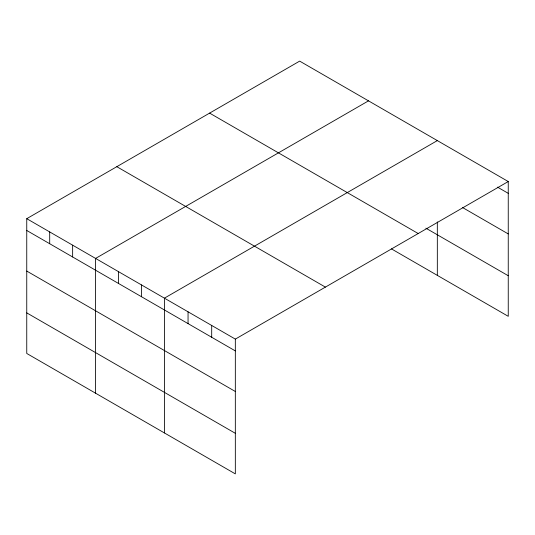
<?xml version="1.0" encoding="UTF-8"?>
<svg xmlns="http://www.w3.org/2000/svg" width="535" height="535" viewBox="0 0 535 535"><rect width="100%" height="100%" fill="white"/><g stroke="black" fill="none" stroke-linecap="round" stroke-linejoin="round"><path stroke-width="0.8" d="M26.75 218.681L235.333 339.11L235.333 473.883L26.75 353.461L26.75 218.681L299.667 61.117L508.25 181.539L508.25 316.319L391.446 248.882M368.501 100.854L95.584 258.425L95.584 393.198M437.329 140.598L164.412 298.162L164.412 432.942M235.333 339.11L508.25 181.539M497.503 187.13L508.25 193.336M462.407 207.453L508.25 233.922M425.86 228.164L508.25 275.732M209.606 113.112L418.189 233.534M116.811 166.686L325.394 287.108M26.75 230.478L235.333 350.906M26.75 271.064L235.333 391.486M26.75 312.875L235.333 433.303M437.329 221.925L437.329 275.371M211.693 325.461L211.693 337.257M188.052 311.811L188.052 323.608M141.467 284.914L141.467 296.711M118.529 271.673L118.529 283.463M72.64 245.177L72.64 256.974M49.695 231.929L49.695 243.726"/></g></svg>
